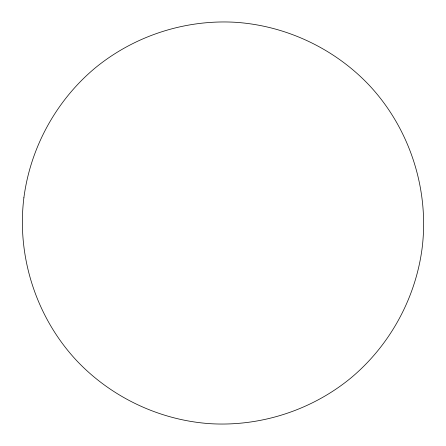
<?xml version="1.0" encoding="UTF-8"?>
<svg xmlns="http://www.w3.org/2000/svg" width="446" height="446" viewBox="0 0 446 446"><rect width="100%" height="100%" fill="white"/><g stroke="black" fill="none" stroke-linecap="round" stroke-linejoin="round"><path stroke-width="0.67" d="M23.883 197.795C16.547 256.461 36.304 317.474 76.695 360.658C111.416 397.431 159.936 420.327 210.4 423.7C260.877 426.688 311.882 410.069 350.93 377.946C389.787 345.488 415.594 298.402 422.117 248.205C429.453 189.539 409.696 128.526 369.305 85.342C334.584 48.569 286.064 25.673 235.6 22.3C185.123 19.312 134.118 35.931 95.07 68.054C56.213 100.512 30.406 147.598 23.883 197.795"/></g></svg>
